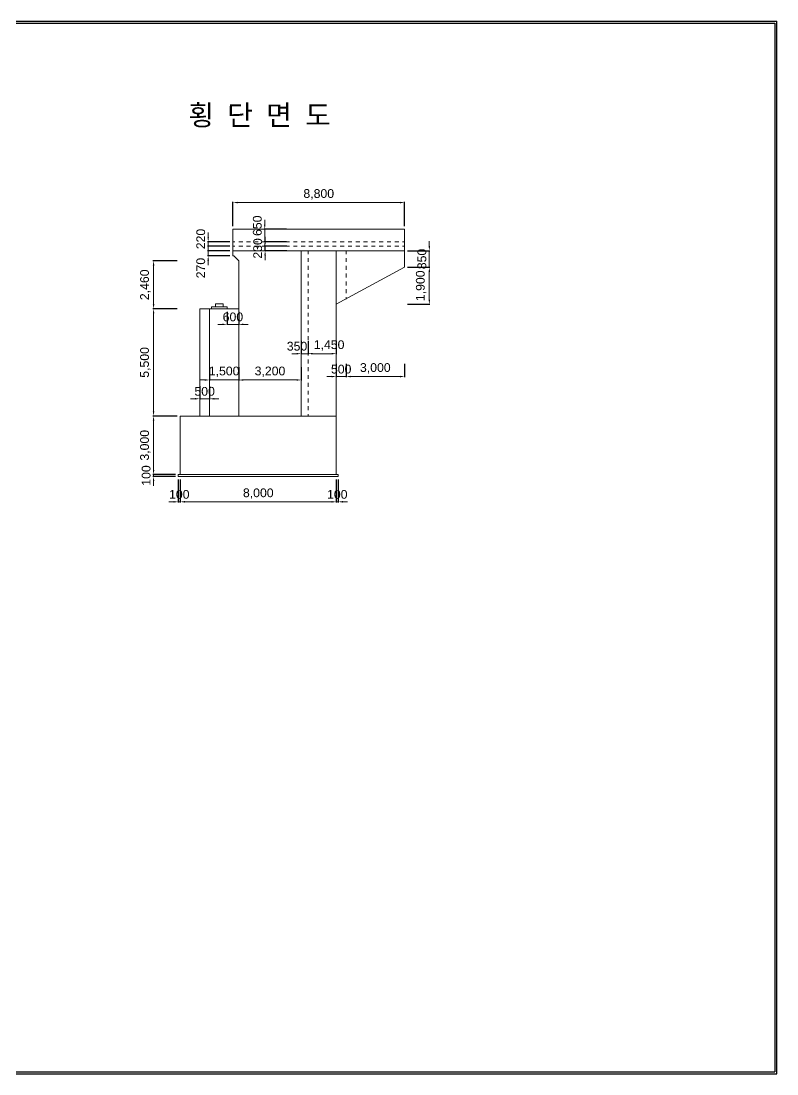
# Model space of a CAD drawing. Header units: metres. Extents: x -5059821 to -4982321, y -15782685 to -15728685.
# Drawn here: x -5021071 to -4982321, y -15782685 to -15728685 of the extents above; entities that cross this region are included whole.
import ezdxf
from ezdxf.enums import TextEntityAlignment as Align

# ---------------------------------------------------------------- set-up
doc = ezdxf.new("R2010")
doc.units = ezdxf.units.M
doc.header["$MEASUREMENT"] = 0
doc.layers.get('Defpoints').update_dxf_attribs({"lineweight": 0})
for name, color, linetype, lineweight in [('A-DIM01', 1, 'Continuous', 0), ('Concrete', 4, 'Continuous', 0), ('Shoe', 5, 'Continuous', 0), ('Text', 3, 'Continuous', 0)]:
    doc.layers.add(name, color=color, linetype=linetype, lineweight=lineweight)
doc.styles.get("Standard").update_dxf_attribs({"font": '', "height": 5})
doc.styles.add('style2', font='arial.ttf')
doc.styles.add('돋움', font='')
doc.styles.get('Standard').set_extended_font_data('GulimChe')
doc.styles.get('돋움').set_extended_font_data('Dotum')
doc.dimstyles.new('DIM01', dxfattribs={"dimtxt": 3.5, "dimasz": 0.8, "dimexe": 2, "dimexo": 10, "dimgap": 1.25, "dimtad": 1, "dimdec": 0, "dimzin": 0, "dimtxsty": '돋움', "dimcen": 0.09, "dimclrd": 1, "dimclre": 1, "dimclrt": 256, "dimadec": 0, "dimazin": 0, "dimtfac": 0.072, "dimtdec": 0, "dimtix": 1, "dimtmove": 2, "dimatfit": 3, "dimfxl": 1, "dimtolj": 1, "dimtzin": 0, "dimlwd": -1, "dimarcsym": 0})

# ---------------------------------------------------------------- blocks, each defined once
blk = doc.blocks.new('*D121')
at = {"layer": 'A-DIM01', "color": 1}
for p, q in [((-5000141, -15740222), (-5000141, -15739982)), ((-5000141, -15741312), (-5000141, -15740462)), ((-5000141, -15741552), (-5000141, -15741792))]:
    blk.add_line(p, q, dxfattribs=at)
at = {"layer": 'A-DIM01', "color": 1, "lineweight": -2}
for p, q in [((-5001260, -15740462), (-5000111, -15740462)), ((-5001260, -15741312), (-5000111, -15741312))]:
    blk.add_line(p, q, dxfattribs=at)
at = {"layer": 'A-DIM01', "color": 1}
for points in [[(-5000181, -15740222), (-5000101, -15740222), (-5000141, -15740462)], [(-5000181, -15741552), (-5000101, -15741552), (-5000141, -15741312)]]:
    blk.add_solid(points, dxfattribs=at)
at = {"layer": 'Defpoints', "color": 0}
for p in [(-5001410, -15740462), (-5000141, -15740462), (-5001410, -15741312)]:
    blk.add_point(p, dxfattribs=at)
at = {"layer": 'A-DIM01', "color": 7, "insert": (-5000521, -15740887), "char_height": 450, "attachment_point": 5, "rotation": 90, "style": 'style2'}
blk.add_mtext('\\A1;850', dxfattribs=at)
blk = doc.blocks.new('*D123')
at = {"layer": 'A-DIM01', "color": 1, "lineweight": -2}
for p, q in [((-5001260, -15741312), (-5000111, -15741312)), ((-5001260, -15743212), (-5000111, -15743212))]:
    blk.add_line(p, q, dxfattribs=at)
at = {"layer": 'A-DIM01', "color": 1}
blk.add_line((-5000141, -15742972), (-5000141, -15741552), dxfattribs=at)
for points in [[(-5000181, -15741552), (-5000101, -15741552), (-5000141, -15741312)], [(-5000181, -15742972), (-5000101, -15742972), (-5000141, -15743212)]]:
    blk.add_solid(points, dxfattribs=at)
at = {"layer": 'Defpoints', "color": 0}
for p in [(-5001410, -15741312), (-5000141, -15741312), (-5001410, -15743212)]:
    blk.add_point(p, dxfattribs=at)
at = {"layer": 'A-DIM01', "color": 7, "insert": (-5000562, -15742262), "char_height": 450, "attachment_point": 5, "rotation": 90, "style": 'style2'}
blk.add_mtext('\\A1;1,900', dxfattribs=at)
blk = doc.blocks.new('*D125')
at = {"layer": 'A-DIM01', "color": 1, "lineweight": -2}
for p, q in [((-5013010, -15752192), (-5013010, -15753372)), ((-5012910, -15752192), (-5012910, -15753372))]:
    blk.add_line(p, q, dxfattribs=at)
at = {"layer": 'A-DIM01', "color": 1}
for p, q in [((-5013250, -15753342), (-5013490, -15753342)), ((-5013010, -15753342), (-5012910, -15753342)), ((-5012670, -15753342), (-5012430, -15753342))]:
    blk.add_line(p, q, dxfattribs=at)
for points in [[(-5013250, -15753302), (-5013250, -15753382), (-5013010, -15753342)], [(-5012670, -15753302), (-5012670, -15753382), (-5012910, -15753342)]]:
    blk.add_solid(points, dxfattribs=at)
at = {"layer": 'Defpoints', "color": 0}
for p in [(-5013010, -15752042), (-5012910, -15752042), (-5012910, -15753342)]:
    blk.add_point(p, dxfattribs=at)
at = {"layer": 'A-DIM01', "color": 7, "insert": (-5012960, -15752963), "char_height": 450, "attachment_point": 5, "style": 'style2'}
blk.add_mtext('\\A1;100', dxfattribs=at)
blk = doc.blocks.new('*D127')
at = {"layer": 'A-DIM01', "color": 1, "lineweight": -2}
for p, q in [((-5004910, -15752192), (-5004910, -15753372)), ((-5004810, -15752192), (-5004810, -15753372))]:
    blk.add_line(p, q, dxfattribs=at)
at = {"layer": 'A-DIM01', "color": 1}
for p, q in [((-5005150, -15753342), (-5005390, -15753342)), ((-5004910, -15753342), (-5004810, -15753342)), ((-5004570, -15753342), (-5004330, -15753342))]:
    blk.add_line(p, q, dxfattribs=at)
for points in [[(-5005150, -15753302), (-5005150, -15753382), (-5004910, -15753342)], [(-5004570, -15753302), (-5004570, -15753382), (-5004810, -15753342)]]:
    blk.add_solid(points, dxfattribs=at)
at = {"layer": 'Defpoints', "color": 0}
for p in [(-5004910, -15752042), (-5004810, -15752042), (-5004810, -15753342)]:
    blk.add_point(p, dxfattribs=at)
at = {"layer": 'A-DIM01', "color": 7, "insert": (-5004860, -15752963), "char_height": 450, "attachment_point": 5, "style": 'style2'}
blk.add_mtext('\\A1;100', dxfattribs=at)
blk = doc.blocks.new('*D129')
at = {"layer": 'A-DIM01', "color": 1, "lineweight": -2}
for p, q in [((-5012910, -15752192), (-5012910, -15753372)), ((-5004910, -15752192), (-5004910, -15753372))]:
    blk.add_line(p, q, dxfattribs=at)
at = {"layer": 'A-DIM01', "color": 1}
blk.add_line((-5012670, -15753342), (-5005150, -15753342), dxfattribs=at)
for points in [[(-5012670, -15753302), (-5012670, -15753382), (-5012910, -15753342)], [(-5005150, -15753302), (-5005150, -15753382), (-5004910, -15753342)]]:
    blk.add_solid(points, dxfattribs=at)
at = {"layer": 'Defpoints', "color": 0}
for p in [(-5012910, -15752042), (-5004910, -15752042), (-5004910, -15753342)]:
    blk.add_point(p, dxfattribs=at)
at = {"layer": 'A-DIM01', "color": 7, "insert": (-5008910, -15752922), "char_height": 450, "attachment_point": 5, "style": 'style2'}
blk.add_mtext('\\A1;8,000', dxfattribs=at)
blk = doc.blocks.new('*D131')
at = {"layer": 'A-DIM01', "color": 1}
for p, q in [((-5014278, -15751702), (-5014278, -15751462)), ((-5014278, -15751942), (-5014278, -15752042)), ((-5014278, -15752282), (-5014278, -15752522))]:
    blk.add_line(p, q, dxfattribs=at)
at = {"layer": 'A-DIM01', "color": 1, "lineweight": -2}
for p, q in [((-5013160, -15751942), (-5014308, -15751942)), ((-5013160, -15752042), (-5014308, -15752042))]:
    blk.add_line(p, q, dxfattribs=at)
at = {"layer": 'A-DIM01', "color": 1}
for points in [[(-5014318, -15751702), (-5014238, -15751702), (-5014278, -15751942)], [(-5014318, -15752282), (-5014238, -15752282), (-5014278, -15752042)]]:
    blk.add_solid(points, dxfattribs=at)
at = {"layer": 'Defpoints', "color": 0}
for p in [(-5014278, -15752042), (-5013010, -15751942), (-5013010, -15752042)]:
    blk.add_point(p, dxfattribs=at)
at = {"layer": 'A-DIM01', "color": 7, "insert": (-5014658, -15751992), "char_height": 450, "attachment_point": 5, "rotation": 90, "style": 'style2'}
blk.add_mtext('\\A1;100', dxfattribs=at)
blk = doc.blocks.new('*D133')
at = {"layer": 'A-DIM01', "color": 1, "lineweight": -2}
for p, q in [((-5013060, -15748942), (-5014308, -15748942)), ((-5013160, -15751942), (-5014308, -15751942))]:
    blk.add_line(p, q, dxfattribs=at)
at = {"layer": 'A-DIM01', "color": 1}
blk.add_line((-5014278, -15749182), (-5014278, -15751702), dxfattribs=at)
for points in [[(-5014318, -15749182), (-5014238, -15749182), (-5014278, -15748942)], [(-5014318, -15751702), (-5014238, -15751702), (-5014278, -15751942)]]:
    blk.add_solid(points, dxfattribs=at)
at = {"layer": 'Defpoints', "color": 0}
for p in [(-5012910, -15748942), (-5014278, -15751942), (-5013010, -15751942)]:
    blk.add_point(p, dxfattribs=at)
at = {"layer": 'A-DIM01', "color": 7, "insert": (-5014699, -15750442), "char_height": 450, "attachment_point": 5, "rotation": 90, "style": 'style2'}
blk.add_mtext('\\A1;3,000', dxfattribs=at)
blk = doc.blocks.new('*D135')
at = {"layer": 'A-DIM01', "color": 1, "lineweight": -2}
for p, q in [((-5013060, -15743442), (-5014308, -15743442)), ((-5013060, -15748942), (-5014308, -15748942))]:
    blk.add_line(p, q, dxfattribs=at)
at = {"layer": 'A-DIM01', "color": 1}
blk.add_line((-5014278, -15743682), (-5014278, -15748702), dxfattribs=at)
for points in [[(-5014318, -15743682), (-5014238, -15743682), (-5014278, -15743442)], [(-5014318, -15748702), (-5014238, -15748702), (-5014278, -15748942)]]:
    blk.add_solid(points, dxfattribs=at)
at = {"layer": 'Defpoints', "color": 0}
for p in [(-5012910, -15743442), (-5014278, -15748942), (-5012910, -15748942)]:
    blk.add_point(p, dxfattribs=at)
at = {"layer": 'A-DIM01', "color": 7, "insert": (-5014699, -15746192), "char_height": 450, "attachment_point": 5, "rotation": 90, "style": 'style2'}
blk.add_mtext('\\A1;5,500', dxfattribs=at)
blk = doc.blocks.new('*D137')
at = {"layer": 'A-DIM01', "color": 1, "lineweight": -2}
for p, q in [((-5013060, -15740982), (-5014308, -15740982)), ((-5013060, -15743442), (-5014308, -15743442))]:
    blk.add_line(p, q, dxfattribs=at)
at = {"layer": 'A-DIM01', "color": 1}
blk.add_line((-5014278, -15741222), (-5014278, -15743202), dxfattribs=at)
for points in [[(-5014318, -15741222), (-5014238, -15741222), (-5014278, -15740982)], [(-5014318, -15743202), (-5014238, -15743202), (-5014278, -15743442)]]:
    blk.add_solid(points, dxfattribs=at)
at = {"layer": 'Defpoints', "color": 0}
for p in [(-5012910, -15740982), (-5014278, -15743442), (-5012910, -15743442)]:
    blk.add_point(p, dxfattribs=at)
at = {"layer": 'A-DIM01', "color": 7, "insert": (-5014699, -15742212), "char_height": 450, "attachment_point": 5, "rotation": 90, "style": 'style2'}
blk.add_mtext('\\A1;2,460', dxfattribs=at)
blk = doc.blocks.new('*D139')
at = {"layer": 'A-DIM01', "color": 1}
for p, q in [((-5011478, -15740222), (-5011478, -15739982)), ((-5011478, -15740462), (-5011478, -15740732)), ((-5011478, -15740972), (-5011478, -15741212))]:
    blk.add_line(p, q, dxfattribs=at)
at = {"layer": 'A-DIM01', "color": 1, "lineweight": -2}
for p, q in [((-5010360, -15740462), (-5011508, -15740462)), ((-5010360, -15740732), (-5011508, -15740732))]:
    blk.add_line(p, q, dxfattribs=at)
at = {"layer": 'A-DIM01', "color": 1}
for points in [[(-5011518, -15740222), (-5011438, -15740222), (-5011478, -15740462)], [(-5011518, -15740972), (-5011438, -15740972), (-5011478, -15740732)]]:
    blk.add_solid(points, dxfattribs=at)
at = {"layer": 'Defpoints', "color": 0}
for p in [(-5011478, -15740732), (-5010210, -15740462), (-5010210, -15740732)]:
    blk.add_point(p, dxfattribs=at)
at = {"layer": 'A-DIM01', "color": 7, "insert": (-5011858, -15741354), "char_height": 450, "attachment_point": 5, "rotation": 90, "style": 'style2'}
blk.add_mtext('\\A1;270', dxfattribs=at)
blk = doc.blocks.new('*D141')
at = {"layer": 'A-DIM01', "color": 1}
for p, q in [((-5008559, -15739992), (-5008559, -15739752)), ((-5008559, -15740232), (-5008559, -15740462)), ((-5008559, -15740702), (-5008559, -15740942))]:
    blk.add_line(p, q, dxfattribs=at)
at = {"layer": 'A-DIM01', "color": 1, "lineweight": -2}
for p, q in [((-5007441, -15740232), (-5008589, -15740232)), ((-5007441, -15740462), (-5008589, -15740462))]:
    blk.add_line(p, q, dxfattribs=at)
at = {"layer": 'A-DIM01', "color": 1}
for points in [[(-5008599, -15739992), (-5008519, -15739992), (-5008559, -15740232)], [(-5008599, -15740702), (-5008519, -15740702), (-5008559, -15740462)]]:
    blk.add_solid(points, dxfattribs=at)
at = {"layer": 'Defpoints', "color": 0}
for p in [(-5007291, -15740232), (-5008559, -15740462), (-5007291, -15740462)]:
    blk.add_point(p, dxfattribs=at)
at = {"layer": 'A-DIM01', "color": 7, "insert": (-5008939, -15740347), "char_height": 450, "attachment_point": 5, "rotation": 90, "style": 'style2'}
blk.add_mtext('\\A1;230', dxfattribs=at)
blk = doc.blocks.new('*D143')
at = {"layer": 'A-DIM01', "color": 1}
for p, q in [((-5011478, -15739772), (-5011478, -15739532)), ((-5011478, -15740012), (-5011478, -15740232)), ((-5011478, -15740472), (-5011478, -15740712))]:
    blk.add_line(p, q, dxfattribs=at)
at = {"layer": 'A-DIM01', "color": 1, "lineweight": -2}
for p, q in [((-5010360, -15740012), (-5011508, -15740012)), ((-5010360, -15740232), (-5011508, -15740232))]:
    blk.add_line(p, q, dxfattribs=at)
at = {"layer": 'A-DIM01', "color": 1}
for points in [[(-5011518, -15739772), (-5011438, -15739772), (-5011478, -15740012)], [(-5011518, -15740472), (-5011438, -15740472), (-5011478, -15740232)]]:
    blk.add_solid(points, dxfattribs=at)
at = {"layer": 'Defpoints', "color": 0}
for p in [(-5011478, -15740232), (-5010210, -15740012), (-5010210, -15740232)]:
    blk.add_point(p, dxfattribs=at)
at = {"layer": 'A-DIM01', "color": 7, "insert": (-5011858, -15739863), "char_height": 450, "attachment_point": 5, "rotation": 90, "style": 'style2'}
blk.add_mtext('\\A1;220', dxfattribs=at)
blk = doc.blocks.new('*D145')
at = {"layer": 'A-DIM01', "color": 1, "lineweight": -2}
for p, q in [((-5007460, -15739362), (-5008608, -15739362)), ((-5007460, -15740012), (-5008608, -15740012))]:
    blk.add_line(p, q, dxfattribs=at)
at = {"layer": 'A-DIM01', "color": 1}
for p, q in [((-5008578, -15739122), (-5008578, -15738882)), ((-5008578, -15739362), (-5008578, -15740012)), ((-5008578, -15740252), (-5008578, -15740492))]:
    blk.add_line(p, q, dxfattribs=at)
for points in [[(-5008618, -15739122), (-5008538, -15739122), (-5008578, -15739362)], [(-5008618, -15740252), (-5008538, -15740252), (-5008578, -15740012)]]:
    blk.add_solid(points, dxfattribs=at)
at = {"layer": 'Defpoints', "color": 0}
for p in [(-5007310, -15739362), (-5008578, -15740012), (-5007310, -15740012)]:
    blk.add_point(p, dxfattribs=at)
at = {"layer": 'A-DIM01', "color": 7, "insert": (-5008958, -15739182), "char_height": 450, "attachment_point": 5, "rotation": 90, "style": 'style2'}
blk.add_mtext('\\A1;650', dxfattribs=at)
blk = doc.blocks.new('*D147')
at = {"layer": 'A-DIM01', "color": 1, "lineweight": -2}
for p, q in [((-5011910, -15747408), (-5011910, -15748088)), ((-5011410, -15747407), (-5011410, -15748088))]:
    blk.add_line(p, q, dxfattribs=at)
at = {"layer": 'A-DIM01', "color": 1}
for p, q in [((-5012150, -15748058), (-5012390, -15748058)), ((-5011910, -15748058), (-5011410, -15748058)), ((-5011170, -15748058), (-5010930, -15748058))]:
    blk.add_line(p, q, dxfattribs=at)
for points in [[(-5012150, -15748018), (-5012150, -15748098), (-5011910, -15748058)], [(-5011170, -15748018), (-5011170, -15748098), (-5011410, -15748058)]]:
    blk.add_solid(points, dxfattribs=at)
at = {"layer": 'Defpoints', "color": 0}
for p in [(-5011910, -15747258), (-5011410, -15747257), (-5011410, -15748058)]:
    blk.add_point(p, dxfattribs=at)
at = {"layer": 'A-DIM01', "color": 7, "insert": (-5011660, -15747678), "char_height": 450, "attachment_point": 5, "style": 'style2'}
blk.add_mtext('\\A1;500', dxfattribs=at)
blk = doc.blocks.new('*D149')
at = {"layer": 'A-DIM01', "color": 1, "lineweight": -2}
for p, q in [((-5011410, -15746444), (-5011410, -15747124)), ((-5009910, -15746444), (-5009910, -15747124))]:
    blk.add_line(p, q, dxfattribs=at)
at = {"layer": 'A-DIM01', "color": 1}
for p, q in [((-5011650, -15747094), (-5011890, -15747094)), ((-5011410, -15747094), (-5009910, -15747094)), ((-5009670, -15747094), (-5009430, -15747094))]:
    blk.add_line(p, q, dxfattribs=at)
for points in [[(-5011650, -15747054), (-5011650, -15747134), (-5011410, -15747094)], [(-5009670, -15747054), (-5009670, -15747134), (-5009910, -15747094)]]:
    blk.add_solid(points, dxfattribs=at)
at = {"layer": 'Defpoints', "color": 0}
for p in [(-5011410, -15746294), (-5009910, -15746294), (-5009910, -15747094)]:
    blk.add_point(p, dxfattribs=at)
at = {"layer": 'A-DIM01', "color": 7, "insert": (-5010660, -15746674), "char_height": 450, "attachment_point": 5, "style": 'style2'}
blk.add_mtext('\\A1;1,500', dxfattribs=at)
blk = doc.blocks.new('*D151')
at = {"layer": 'A-DIM01', "color": 1, "lineweight": -2}
for p, q in [((-5009910, -15746444), (-5009910, -15747124)), ((-5006710, -15746443), (-5006710, -15747124))]:
    blk.add_line(p, q, dxfattribs=at)
at = {"layer": 'A-DIM01', "color": 1}
blk.add_line((-5009670, -15747094), (-5006950, -15747094), dxfattribs=at)
for points in [[(-5009670, -15747054), (-5009670, -15747134), (-5009910, -15747094)], [(-5006950, -15747054), (-5006950, -15747134), (-5006710, -15747094)]]:
    blk.add_solid(points, dxfattribs=at)
at = {"layer": 'Defpoints', "color": 0}
for p in [(-5009910, -15746294), (-5006710, -15746293), (-5006710, -15747094)]:
    blk.add_point(p, dxfattribs=at)
at = {"layer": 'A-DIM01', "color": 7, "insert": (-5008310, -15746673), "char_height": 450, "attachment_point": 5, "style": 'style2'}
blk.add_mtext('\\A1;3,200', dxfattribs=at)
blk = doc.blocks.new('*D153')
at = {"layer": 'A-DIM01', "color": 1, "lineweight": -2}
for p, q in [((-5010510, -15743592), (-5010510, -15744272)), ((-5009910, -15743592), (-5009910, -15744272))]:
    blk.add_line(p, q, dxfattribs=at)
at = {"layer": 'A-DIM01', "color": 1}
for p, q in [((-5010750, -15744242), (-5010990, -15744242)), ((-5010510, -15744242), (-5009910, -15744242)), ((-5009670, -15744242), (-5009430, -15744242))]:
    blk.add_line(p, q, dxfattribs=at)
for points in [[(-5010750, -15744202), (-5010750, -15744282), (-5010510, -15744242)], [(-5009670, -15744202), (-5009670, -15744282), (-5009910, -15744242)]]:
    blk.add_solid(points, dxfattribs=at)
at = {"layer": 'Defpoints', "color": 0}
for p in [(-5010510, -15743442), (-5009910, -15743442), (-5009910, -15744242)]:
    blk.add_point(p, dxfattribs=at)
at = {"layer": 'A-DIM01', "color": 7, "insert": (-5010210, -15743862), "char_height": 450, "attachment_point": 5, "style": 'style2'}
blk.add_mtext('\\A1;600', dxfattribs=at)
blk = doc.blocks.new('*D155')
at = {"layer": 'A-DIM01', "color": 1, "lineweight": -2}
for p, q in [((-5004910, -15746268), (-5004910, -15746948)), ((-5004410, -15746268), (-5004410, -15746948))]:
    blk.add_line(p, q, dxfattribs=at)
at = {"layer": 'A-DIM01', "color": 1}
for p, q in [((-5005150, -15746918), (-5005390, -15746918)), ((-5004910, -15746918), (-5004410, -15746918)), ((-5004170, -15746918), (-5003930, -15746918))]:
    blk.add_line(p, q, dxfattribs=at)
for points in [[(-5005150, -15746878), (-5005150, -15746958), (-5004910, -15746918)], [(-5004170, -15746878), (-5004170, -15746958), (-5004410, -15746918)]]:
    blk.add_solid(points, dxfattribs=at)
at = {"layer": 'Defpoints', "color": 0}
for p in [(-5004910, -15746118), (-5004410, -15746118), (-5004410, -15746918)]:
    blk.add_point(p, dxfattribs=at)
at = {"layer": 'A-DIM01', "color": 7, "insert": (-5004660, -15746538), "char_height": 450, "attachment_point": 5, "style": 'style2'}
blk.add_mtext('\\A1;500', dxfattribs=at)
blk = doc.blocks.new('*D157')
at = {"layer": 'A-DIM01', "color": 1, "lineweight": -2}
for p, q in [((-5004410, -15746268), (-5004410, -15746948)), ((-5001410, -15746268), (-5001410, -15746948))]:
    blk.add_line(p, q, dxfattribs=at)
at = {"layer": 'A-DIM01', "color": 1}
blk.add_line((-5004170, -15746918), (-5001650, -15746918), dxfattribs=at)
for points in [[(-5004170, -15746878), (-5004170, -15746958), (-5004410, -15746918)], [(-5001650, -15746878), (-5001650, -15746958), (-5001410, -15746918)]]:
    blk.add_solid(points, dxfattribs=at)
at = {"layer": 'Defpoints', "color": 0}
for p in [(-5004410, -15746118), (-5001410, -15746118), (-5001410, -15746918)]:
    blk.add_point(p, dxfattribs=at)
at = {"layer": 'A-DIM01', "color": 7, "insert": (-5002910, -15746497), "char_height": 450, "attachment_point": 5, "style": 'style2'}
blk.add_mtext('\\A1;3,000', dxfattribs=at)
blk = doc.blocks.new('*D159')
at = {"layer": 'A-DIM01', "color": 1, "lineweight": -2}
for p, q in [((-5006710, -15745094), (-5006710, -15745774)), ((-5006360, -15745094), (-5006360, -15745774))]:
    blk.add_line(p, q, dxfattribs=at)
at = {"layer": 'A-DIM01', "color": 1}
for p, q in [((-5006950, -15745744), (-5007190, -15745744)), ((-5006710, -15745744), (-5006360, -15745744)), ((-5006120, -15745744), (-5005880, -15745744))]:
    blk.add_line(p, q, dxfattribs=at)
for points in [[(-5006950, -15745704), (-5006950, -15745784), (-5006710, -15745744)], [(-5006120, -15745704), (-5006120, -15745784), (-5006360, -15745744)]]:
    blk.add_solid(points, dxfattribs=at)
at = {"layer": 'Defpoints', "color": 0}
for p in [(-5006710, -15744944), (-5006360, -15744944), (-5006360, -15745744)]:
    blk.add_point(p, dxfattribs=at)
at = {"layer": 'A-DIM01', "color": 7, "insert": (-5006924, -15745364), "char_height": 450, "attachment_point": 5, "style": 'style2'}
blk.add_mtext('\\A1;350', dxfattribs=at)
blk = doc.blocks.new('*D161')
at = {"layer": 'A-DIM01', "color": 1, "lineweight": -2}
for p, q in [((-5006360, -15745094), (-5006360, -15745774)), ((-5004910, -15745094), (-5004910, -15745774))]:
    blk.add_line(p, q, dxfattribs=at)
at = {"layer": 'A-DIM01', "color": 1}
blk.add_line((-5006120, -15745744), (-5005150, -15745744), dxfattribs=at)
for points in [[(-5006120, -15745704), (-5006120, -15745784), (-5006360, -15745744)], [(-5005150, -15745704), (-5005150, -15745784), (-5004910, -15745744)]]:
    blk.add_solid(points, dxfattribs=at)
at = {"layer": 'Defpoints', "color": 0}
for p in [(-5006360, -15744944), (-5004910, -15744944), (-5004910, -15745744)]:
    blk.add_point(p, dxfattribs=at)
at = {"layer": 'A-DIM01', "color": 7, "insert": (-5005279, -15745324), "char_height": 450, "attachment_point": 5, "style": 'style2'}
blk.add_mtext('\\A1;1,450', dxfattribs=at)
blk = doc.blocks.new('*D163')
at = {"layer": 'A-DIM01', "color": 1, "lineweight": -2}
for p, q in [((-5010210, -15739212), (-5010210, -15737964)), ((-5001410, -15739212), (-5001410, -15737964))]:
    blk.add_line(p, q, dxfattribs=at)
at = {"layer": 'A-DIM01', "color": 1}
blk.add_line((-5001650, -15737994), (-5009970, -15737994), dxfattribs=at)
for points in [[(-5009970, -15737954), (-5009970, -15738034), (-5010210, -15737994)], [(-5001650, -15737954), (-5001650, -15738034), (-5001410, -15737994)]]:
    blk.add_solid(points, dxfattribs=at)
at = {"layer": 'Defpoints', "color": 0}
for p in [(-5010210, -15737994), (-5010210, -15739362), (-5001410, -15739362)]:
    blk.add_point(p, dxfattribs=at)
at = {"layer": 'A-DIM01', "color": 7, "insert": (-5005810, -15737573), "char_height": 450, "attachment_point": 5, "style": 'style2'}
blk.add_mtext('\\A1;8,800', dxfattribs=at)

msp = doc.modelspace()

# ---------------------------------------------------------------- linework, layer by layer
for p, q in [((-5059820.9, -15728685), (-4982320.9, -15728685)), ((-5059720.9, -15728785), (-4982420.9, -15728785)), ((-4982420.9, -15728785), (-4982420.9, -15782585)), ((-4982320.9, -15782685), (-4982320.9, -15728685)), ((-5059820.9, -15782685), (-4982320.9, -15782685)), ((-5059720.9, -15782585), (-4982420.9, -15782585))]:
    msp.add_line(p, q)
at = {"layer": 'Concrete'}
for p, q in [((-5010209.9, -15740462.1), (-5010209.9, -15739362.1)), ((-5010209.9, -15739362.1), (-5001409.9, -15739362.1)), ((-5001409.9, -15739362.1), (-5001409.9, -15740462.1)), ((-5010109.9, -15740012.1), (-5010209.9, -15740012.1)), ((-5010109.9, -15740232.1), (-5010209.9, -15740232.1)), ((-5009709.9, -15740012.1), (-5009909.9, -15740012.1)), ((-5009709.9, -15740232.1), (-5009909.9, -15740232.1)), ((-5009309.9, -15740012.1), (-5009509.9, -15740012.1)), ((-5009309.9, -15740232.1), (-5009509.9, -15740232.1)), ((-5008909.9, -15740012.1), (-5009109.9, -15740012.1)), ((-5008909.9, -15740232.1), (-5009109.9, -15740232.1)), ((-5008509.9, -15740012.1), (-5008709.9, -15740012.1)), ((-5008509.9, -15740232.1), (-5008709.9, -15740232.1)), ((-5008109.9, -15740012.1), (-5008309.9, -15740012.1)), ((-5008109.9, -15740232.1), (-5008309.9, -15740232.1)), ((-5007709.9, -15740012.1), (-5007909.9, -15740012.1)), ((-5007709.9, -15740232.1), (-5007909.9, -15740232.1)), ((-5007309.9, -15740012.1), (-5007509.9, -15740012.1)), ((-5007309.9, -15740232.1), (-5007509.9, -15740232.1)), ((-5006909.9, -15740012.1), (-5007109.9, -15740012.1)), ((-5006909.9, -15740232.1), (-5007109.9, -15740232.1)), ((-5006509.9, -15740012.1), (-5006709.9, -15740012.1)), ((-5006509.9, -15740232.1), (-5006709.9, -15740232.1)), ((-5006109.9, -15740012.1), (-5006309.9, -15740012.1)), ((-5006109.9, -15740232.1), (-5006309.9, -15740232.1)), ((-5005709.9, -15740012.1), (-5005909.9, -15740012.1)), ((-5005709.9, -15740232.1), (-5005909.9, -15740232.1)), ((-5005309.9, -15740012.1), (-5005509.9, -15740012.1)), ((-5005309.9, -15740232.1), (-5005509.9, -15740232.1)), ((-5004909.9, -15740012.1), (-5005109.9, -15740012.1)), ((-5004909.9, -15740232.1), (-5005109.9, -15740232.1)), ((-5004509.9, -15740012.1), (-5004709.9, -15740012.1)), ((-5004509.9, -15740232.1), (-5004709.9, -15740232.1)), ((-5004109.9, -15740012.1), (-5004309.9, -15740012.1)), ((-5004109.9, -15740232.1), (-5004309.9, -15740232.1)), ((-5003709.9, -15740012.1), (-5003909.9, -15740012.1)), ((-5003709.9, -15740232.1), (-5003909.9, -15740232.1)), ((-5003309.9, -15740012.1), (-5003509.9, -15740012.1)), ((-5003309.9, -15740232.1), (-5003509.9, -15740232.1)), ((-5002909.9, -15740012.1), (-5003109.9, -15740012.1)), ((-5002909.9, -15740232.1), (-5003109.9, -15740232.1)), ((-5002509.9, -15740012.1), (-5002709.9, -15740012.1)), ((-5002509.9, -15740232.1), (-5002709.9, -15740232.1)), ((-5002109.9, -15740012.1), (-5002309.9, -15740012.1)), ((-5002109.9, -15740232.1), (-5002309.9, -15740232.1)), ((-5001709.9, -15740012.1), (-5001909.9, -15740012.1)), ((-5001709.9, -15740232.1), (-5001909.9, -15740232.1)), ((-5001409.9, -15740012.1), (-5001509.9, -15740012.1)), ((-5001409.9, -15740232.1), (-5001509.9, -15740232.1)), ((-5010209.9, -15740732.1), (-5010209.9, -15740462.1)), ((-5006709.9, -15740462.1), (-5010209.9, -15740462.1)), ((-5010159.9, -15740732.1), (-5010209.9, -15740732.1)), ((-5009909.9, -15740982.1), (-5010159.9, -15740732.1)), ((-5009909.9, -15743442.1), (-5009909.9, -15740982.1)), ((-5006709.9, -15748942.1), (-5006709.9, -15740462.1)), ((-5006709.9, -15740462.1), (-5001409.9, -15740462.1)), ((-5006359.9, -15740642.1), (-5006359.9, -15740462.1)), ((-5006359.9, -15741042.1), (-5006359.9, -15740842.1)), ((-5004909.9, -15751942.1), (-5004909.9, -15740462.1)), ((-5004409.9, -15740640.7), (-5004409.9, -15740462.1)), ((-5004409.9, -15741040.7), (-5004409.9, -15740840.7)), ((-5001409.9, -15741312.1), (-5001409.9, -15740462.1)), ((-5006359.9, -15741442.1), (-5006359.9, -15741242.1)), ((-5004909.9, -15743212.1), (-5001409.9, -15741312.1)), ((-5004409.9, -15741440.7), (-5004409.9, -15741240.7)), ((-5006359.9, -15741842.1), (-5006359.9, -15741642.1)), ((-5006359.9, -15742242.1), (-5006359.9, -15742042.1)), ((-5004409.9, -15741840.7), (-5004409.9, -15741640.7)), ((-5004409.9, -15742240.7), (-5004409.9, -15742040.7)), ((-5006359.9, -15742642.1), (-5006359.9, -15742442.1)), ((-5004409.9, -15742640.7), (-5004409.9, -15742440.7)), ((-5006359.9, -15743042.1), (-5006359.9, -15742842.1)), ((-5004409.9, -15742940.7), (-5004409.9, -15742840.7)), ((-5011909.9, -15743442.1), (-5011909.9, -15748942.1)), ((-5011909.9, -15743442.1), (-5009909.9, -15743442.1)), ((-5011409.9, -15743442.1), (-5011409.9, -15748942.1)), ((-5009909.9, -15743442.1), (-5009909.9, -15748942.1)), ((-5006359.9, -15743442.1), (-5006359.9, -15743242.1)), ((-5006359.9, -15743842.1), (-5006359.9, -15743642.1)), ((-5006359.9, -15743842.1), (-5006359.9, -15743642.1)), ((-5006359.9, -15743842.1), (-5006359.9, -15743642.1)), ((-5006359.9, -15743842.1), (-5006359.9, -15743642.1)), ((-5006359.9, -15744242.1), (-5006359.9, -15744042.1)), ((-5006359.9, -15744242.1), (-5006359.9, -15744042.1)), ((-5006359.9, -15744242.1), (-5006359.9, -15744042.1)), ((-5006359.9, -15744242.1), (-5006359.9, -15744042.1)), ((-5006359.9, -15744642.1), (-5006359.9, -15744442.1)), ((-5006359.9, -15744642.1), (-5006359.9, -15744442.1)), ((-5006359.9, -15744642.1), (-5006359.9, -15744442.1)), ((-5006359.9, -15744642.1), (-5006359.9, -15744442.1)), ((-5006359.9, -15745042.1), (-5006359.9, -15744842.1)), ((-5006359.9, -15745442.1), (-5006359.9, -15745242.1)), ((-5006359.9, -15745842.1), (-5006359.9, -15745642.1)), ((-5006359.9, -15746242.1), (-5006359.9, -15746042.1)), ((-5006359.9, -15746642.1), (-5006359.9, -15746442.1)), ((-5006359.9, -15747042.1), (-5006359.9, -15746842.1)), ((-5006359.9, -15747442.1), (-5006359.9, -15747242.1)), ((-5006359.9, -15747842.1), (-5006359.9, -15747642.1)), ((-5006359.9, -15748242.1), (-5006359.9, -15748042.1)), ((-5006359.9, -15748642.1), (-5006359.9, -15748442.1)), ((-5012909.9, -15751942.1), (-5012909.9, -15748942.1)), ((-5012909.9, -15748942.1), (-5004909.9, -15748942.1)), ((-5006359.9, -15748942.1), (-5006359.9, -15748842.1)), ((-5013009.9, -15751942.1), (-5004809.9, -15751942.1)), ((-5013009.9, -15752042.1), (-5013009.9, -15751942.1)), ((-5004809.9, -15752042.1), (-5013009.9, -15752042.1)), ((-5004809.9, -15751942.1), (-5004809.9, -15752042.1))]:
    msp.add_line(p, q, dxfattribs=at)
at = {"layer": 'Shoe'}
for p, q in [((-5011309.9, -15743442.1), (-5011309.9, -15743342.1)), ((-5011309.9, -15743342.1), (-5010509.9, -15743342.1)), ((-5011109.9, -15743192.1), (-5010709.9, -15743192.1)), ((-5011109.9, -15743192.1), (-5011109.9, -15743342.1)), ((-5010709.9, -15743192.1), (-5010709.9, -15743342.1)), ((-5010509.9, -15743342.1), (-5010509.9, -15743442.1))]:
    msp.add_line(p, q, dxfattribs=at)

# ---------------------------------------------------------------- texts
at = {"layer": 'Text'}
msp.add_text('횡 단 면 도', height=1050, rotation=359.93921, dxfattribs=at).set_placement((-5008844.2, -15734036.8), align=Align.CENTER)

# ---------------------------------------------------------------- dimensions: what is measured, and where the dimension line sits
at = {"layer": 'A-DIM01', "color": 1}
for base, p1, p2, angle, picture, middle in [((-5010209.9, -15737993.7), (-5001409.9, -15739362.1), (-5010209.9, -15739362.1), 180, '*D163', (-5005809.9, -15737573.3)), ((-5008559.3, -15740462.1), (-5007290.9, -15740232.1), (-5007290.9, -15740462.1), 270, '*D141', (-5008939.2, -15740347.1)), ((-5000141.5, -15740462.1), (-5001409.9, -15741312.1), (-5001409.9, -15740462.1), 90, '*D121', (-5000521.2, -15740887.1)), ((-5014278.3, -15743442.1), (-5012909.9, -15740982.1), (-5012909.9, -15743442.1), 270, '*D137', (-5014698.7, -15742212.1)), ((-5000141.5, -15741312.1), (-5001409.9, -15743212.1), (-5001409.9, -15741312.1), 90, '*D123', (-5000561.9, -15742262.1)), ((-5014278.3, -15748942.1), (-5012909.9, -15743442.1), (-5012909.9, -15748942.1), 270, '*D135', (-5014698.7, -15746192.1)), ((-5014278.3, -15751942.1), (-5012909.9, -15748942.1), (-5013009.9, -15751942.1), 270, '*D133', (-5014698.7, -15750442.1)), ((-5014278.3, -15752042.1), (-5013009.9, -15751942.1), (-5013009.9, -15752042.1), 270, '*D131', (-5014658, -15751992.1))]:
    dim = msp.add_linear_dim(base=base, p1=p1, p2=p2, angle=angle, dimstyle='DIM01', override={"dimscale": 30, "dimtxt": 15, "dimasz": 8, "dimexe": 1, "dimexo": 5, "dimgap": 5, "dimdsep": 46, "dimlunit": 6, "dimtxsty": 'style2', "dimclrt": 7}, dxfattribs=at)
    dim.commit()
    dim.dimension.update_dxf_attribs({"geometry": picture, "text_midpoint": middle})
for base, p1, p2, picture, middle in [((-5008578.3, -15740012.1), (-5007309.9, -15739362.1), (-5007309.9, -15740012.1), '*D145', (-5008958, -15739182)), ((-5011478.3, -15740232.1), (-5010209.9, -15740012.1), (-5010209.9, -15740232.1), '*D143', (-5011858, -15739863.2)), ((-5011478.3, -15740732.1), (-5010209.9, -15740462.1), (-5010209.9, -15740732.1), '*D139', (-5011858, -15741354.4))]:
    dim = msp.add_linear_dim(base=base, p1=p1, p2=p2, angle=270, dimstyle='DIM01', override={"dimscale": 30, "dimtxt": 15, "dimasz": 8, "dimexe": 1, "dimexo": 5, "dimgap": 5, "dimdsep": 46, "dimlunit": 6, "dimtxsty": 'style2', "dimclrt": 7}, dxfattribs=at)
    dim.commit()
    dim.dimension.update_dxf_attribs({"geometry": picture, "text_midpoint": middle, "dimtype": 160})
for base, p1, p2, picture, middle in [((-5009909.9, -15744242.2), (-5010509.9, -15743442.1), (-5009909.9, -15743442.1), '*D153', (-5010209.9, -15743862.5)), ((-5009909.9, -15747094.3), (-5011409.9, -15746294.2), (-5009909.9, -15746293.7), '*D149', (-5010659.9, -15746673.9)), ((-5006709.9, -15747093.8), (-5009909.9, -15746293.7), (-5006709.9, -15746293.2), '*D151', (-5008309.9, -15746673.4)), ((-5004409.9, -15746917.8), (-5004909.9, -15746117.6), (-5004409.9, -15746117.6), '*D155', (-5004659.9, -15746538)), ((-5001409.9, -15746917.8), (-5004409.9, -15746117.6), (-5001409.9, -15746117.6), '*D157', (-5002909.9, -15746497.3)), ((-5011409.9, -15748058.1), (-5011909.9, -15747257.9), (-5011409.9, -15747257.4), '*D147', (-5011659.9, -15747678.3)), ((-5012909.9, -15753342.4), (-5013009.9, -15752042.1), (-5012909.9, -15752042.1), '*D125', (-5012959.9, -15752962.6)), ((-5004909.9, -15753342.4), (-5012909.9, -15752042.1), (-5004909.9, -15752042.1), '*D129', (-5008909.9, -15752921.9)), ((-5004809.9, -15753342.4), (-5004909.9, -15752042.1), (-5004809.9, -15752042.1), '*D127', (-5004859.9, -15752962.6))]:
    dim = msp.add_linear_dim(base=base, p1=p1, p2=p2, dimstyle='DIM01', override={"dimscale": 30, "dimtxt": 15, "dimasz": 8, "dimexe": 1, "dimexo": 5, "dimgap": 5, "dimdsep": 46, "dimlunit": 6, "dimtxsty": 'style2', "dimclrt": 7}, dxfattribs=at)
    dim.commit()
    dim.dimension.update_dxf_attribs({"geometry": picture, "text_midpoint": middle})
for base, p1, p2, picture, middle in [((-5006359.9, -15745744.3), (-5006709.9, -15744944.1), (-5006359.9, -15744944.1), '*D159', (-5006924.3, -15745364.4)), ((-5004909.9, -15745744.3), (-5006359.9, -15744944.1), (-5004909.9, -15744944.1), '*D161', (-5005278.9, -15745323.8))]:
    dim = msp.add_linear_dim(base=base, p1=p1, p2=p2, dimstyle='DIM01', override={"dimscale": 30, "dimtxt": 15, "dimasz": 8, "dimexe": 1, "dimexo": 5, "dimgap": 5, "dimdsep": 46, "dimlunit": 6, "dimtxsty": 'style2', "dimclrt": 7}, dxfattribs=at)
    dim.commit()
    dim.dimension.update_dxf_attribs({"geometry": picture, "text_midpoint": middle, "dimtype": 160})

doc.saveas('drawing.dxf')
